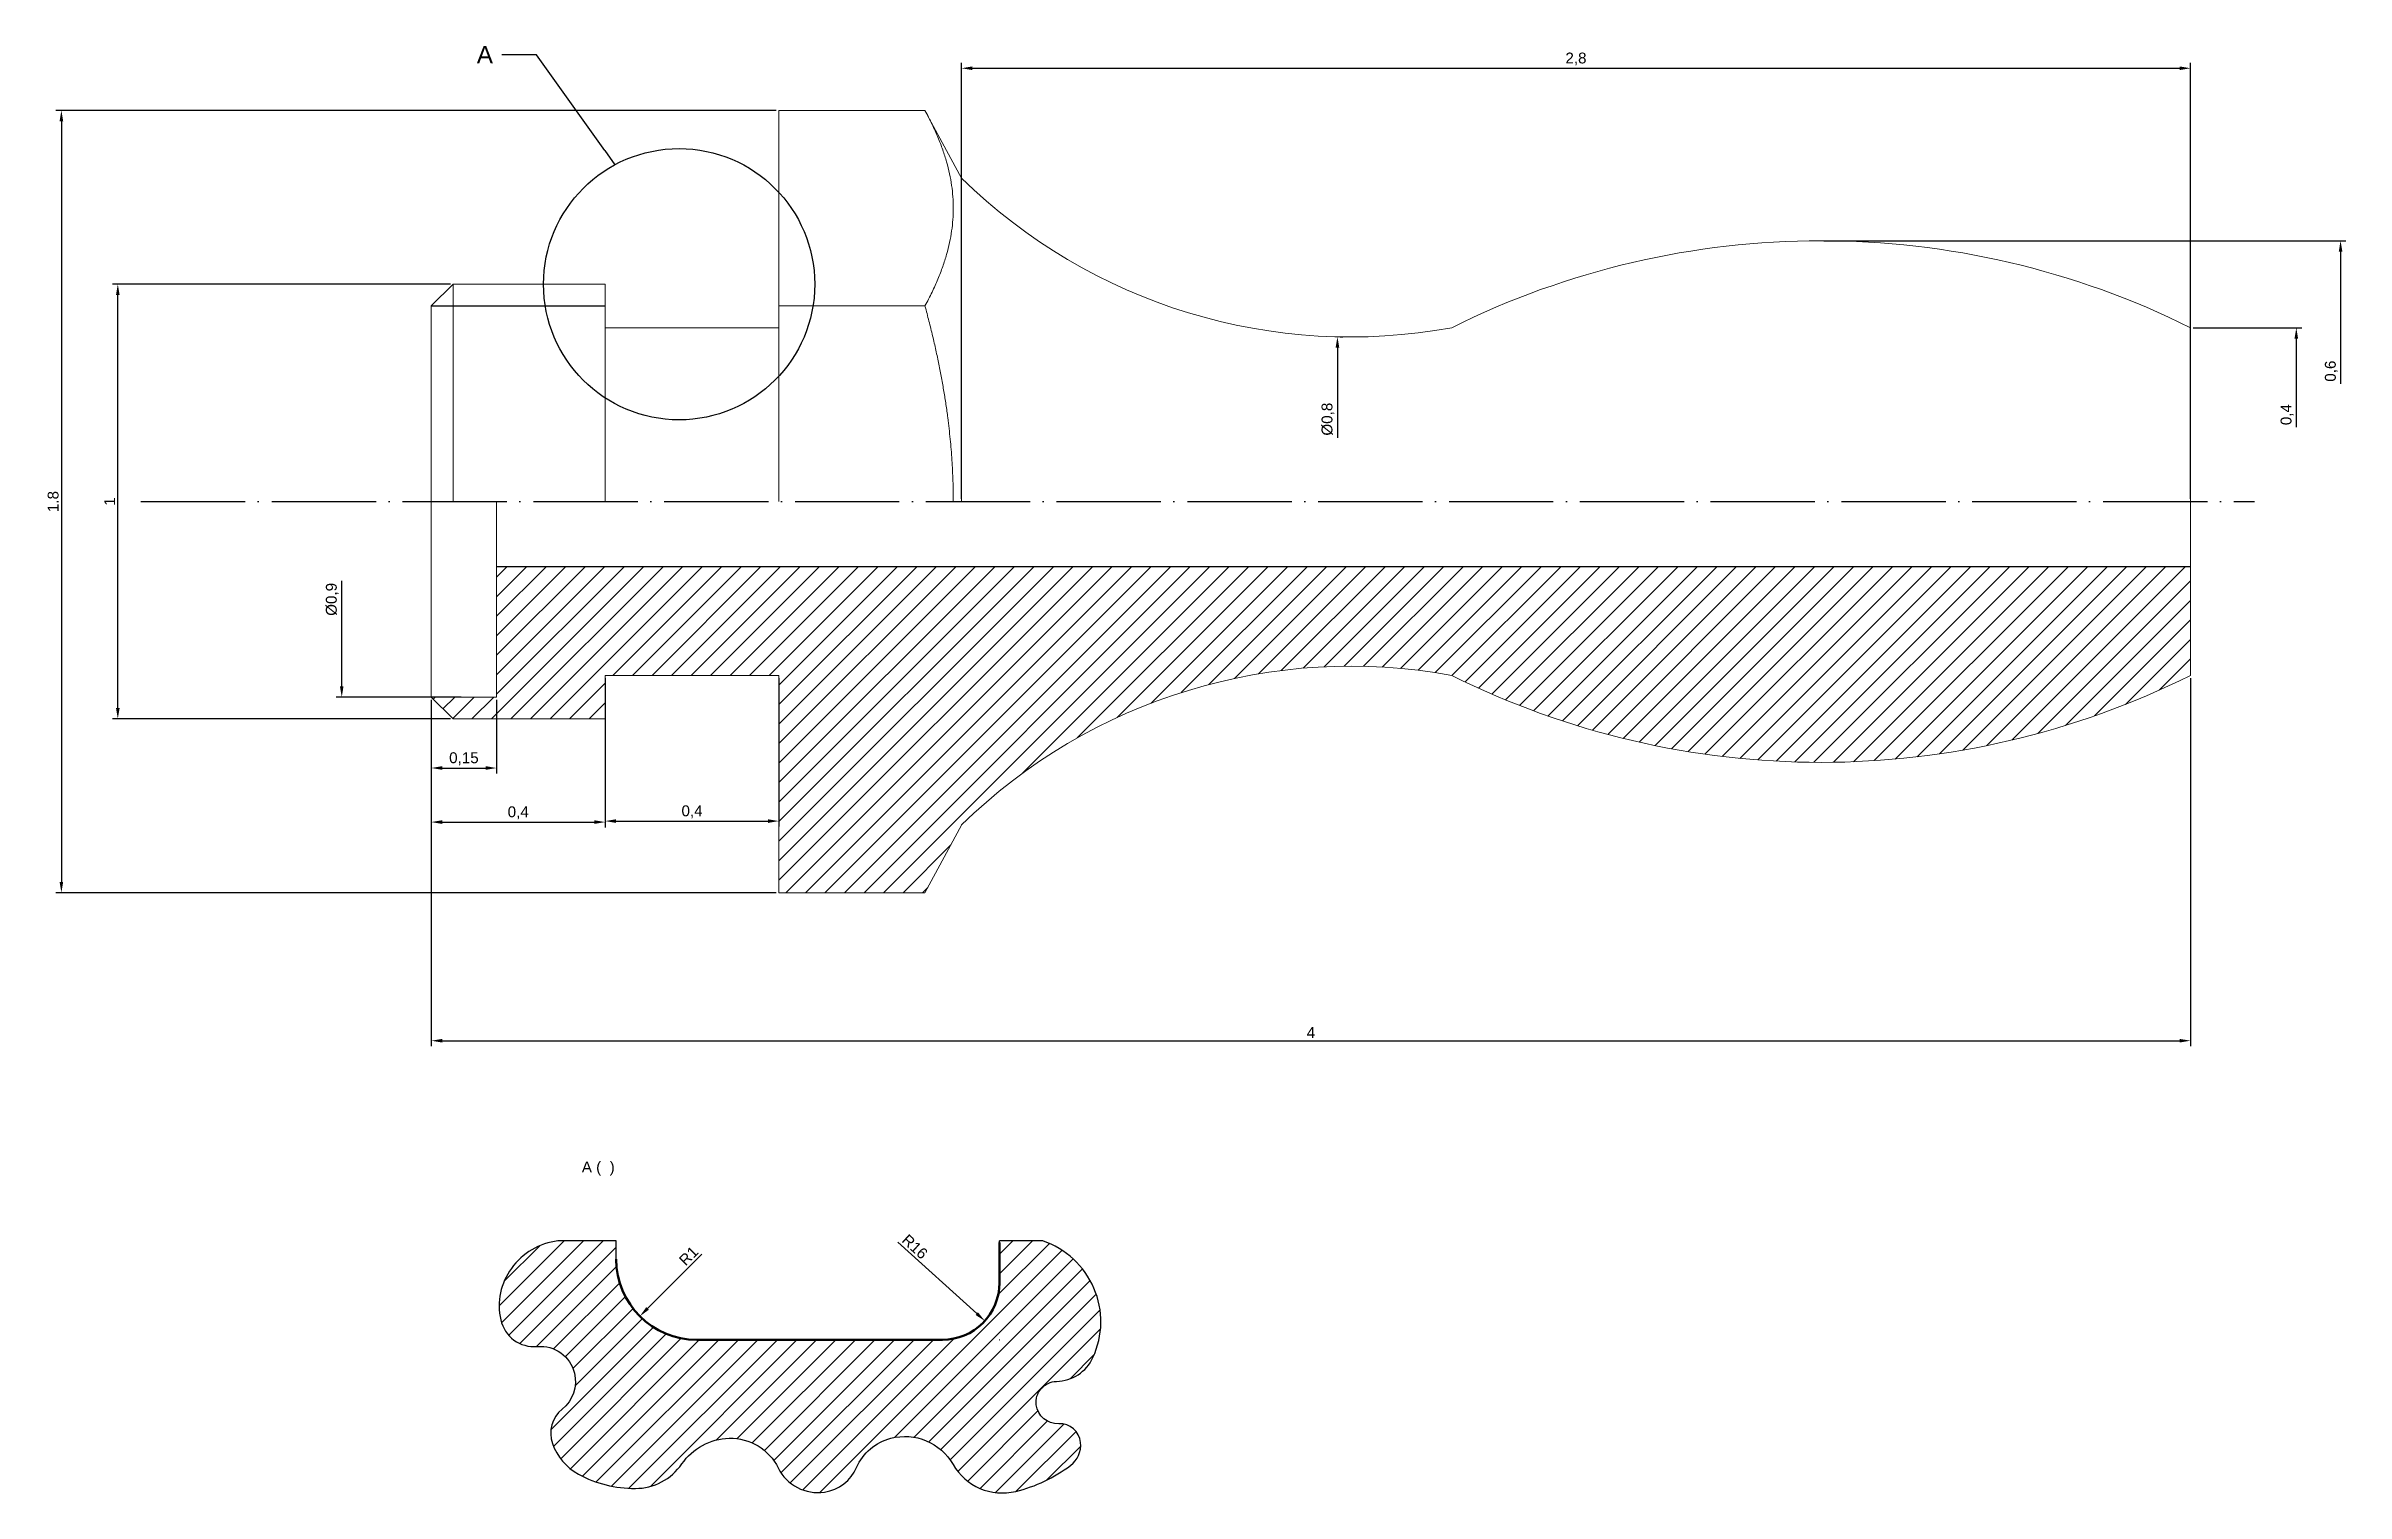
# Model space of a CAD drawing. Header units: millimetres. Extents: x 1582 to 2111, y 332 to 665.
import ezdxf

# ---------------------------------------------------------------- set-up
doc = ezdxf.new("R2010")
doc.units = ezdxf.units.MM
doc.linetypes.add('ACAD_ISO04W100', pattern=[30, 24, -3, 0, -3])
doc.styles.get("Standard").update_dxf_attribs({"font": 'arial.ttf'})
doc.dimstyles.new('ISO-25', dxfattribs={"dimtxt": 2.5, "dimasz": 2.5, "dimexe": 1.25, "dimexo": 0.625, "dimtad": 1, "dimtxsty": 'Standard', "dimcen": 2.5, "dimadec": 0, "dimazin": 0, "dimtfac": 1, "dimtmove": 0, "dimatfit": 3, "dimfxl": 1, "dimarcsym": 0})
doc.dimstyles.new('Копия ISO-25', dxfattribs={"dimtxt": 2.5, "dimasz": 2.5, "dimexe": 1.25, "dimexo": 0.625, "dimtad": 1, "dimtxsty": 'Standard', "dimcen": 2.5, "dimse2": 1, "dimsd2": 1, "dimadec": 0, "dimazin": 0, "dimtfac": 1, "dimtmove": 0, "dimatfit": 3, "dimfxl": 1, "dimarcsym": 0})

# ---------------------------------------------------------------- blocks, each defined once
blk = doc.blocks.new('*D4')
at = {"color": 0, "lineweight": -2, "transparency": 16777216}
blk.add_line((1732.43, 386.54), (1719.96, 374.07), dxfattribs=at)
at = {"color": 0, "transparency": 16777216}
blk.add_solid([(1719.66, 374.37), (1720.25, 373.78), (1718.19, 372.3)], dxfattribs=at)
at = {"layer": 'Defpoints', "color": 0, "transparency": 16777216}
for p in [(1731.31, 385.43), (1718.19, 372.3)]:
    blk.add_point(p, dxfattribs=at)
at = {"color": 0, "transparency": 16777216, "insert": (1729.4, 386.18), "char_height": 2.5, "attachment_point": 5, "rotation": 45.0051}
blk.add_mtext('R1', dxfattribs=at)
blk = doc.blocks.new('*D5')
at = {"color": 0, "lineweight": -2, "transparency": 16777216}
blk.add_line((1777.52, 389.3), (1795.71, 372.89), dxfattribs=at)
at = {"color": 0, "transparency": 16777216}
blk.add_solid([(1795.99, 373.2), (1795.43, 372.59), (1797.57, 371.22)], dxfattribs=at)
at = {"layer": 'Defpoints', "color": 0, "transparency": 16777216}
for p in [(1787.84, 379.99), (1797.57, 371.22)]:
    blk.add_point(p, dxfattribs=at)
at = {"color": 0, "transparency": 16777216, "insert": (1781.47, 388.29), "char_height": 2.5, "attachment_point": 5, "rotation": 317.9625}
blk.add_mtext('R16', dxfattribs=at)
blk = doc.blocks.new('*D6')
at = {"color": 0, "linetype": 'ByBlock', "lineweight": -2, "transparency": 16777216}
for p, q in [((2075.62, 599.74), (2100.61, 599.74)), ((2099.36, 597.24), (2099.36, 576.84))]:
    blk.add_line(p, q, dxfattribs=at)
at = {"color": 0, "linetype": 'ByBlock', "transparency": 16777216}
blk.add_solid([(2098.94, 597.24), (2099.77, 597.24), (2099.36, 599.74)], dxfattribs=at)
at = {"layer": 'Defpoints', "color": 0, "linetype": 'ByBlock', "transparency": 16777216}
for p in [(2075, 599.74), (2075, 559.73), (2099.36, 559.73)]:
    blk.add_point(p, dxfattribs=at)
at = {"color": 0, "linetype": 'ByBlock', "transparency": 16777216, "insert": (2097.23, 579.74), "char_height": 2.5, "attachment_point": 5, "rotation": 90}
blk.add_mtext('0,4', dxfattribs=at)
blk = doc.blocks.new('*D7')
at = {"color": 0, "linetype": 'ByBlock', "lineweight": -2, "transparency": 16777216}
for p, q in [((1990.62, 619.74), (2110.79, 619.74)), ((2109.54, 617.24), (2109.54, 586.84))]:
    blk.add_line(p, q, dxfattribs=at)
at = {"color": 0, "linetype": 'ByBlock', "transparency": 16777216}
blk.add_solid([(2109.13, 617.24), (2109.96, 617.24), (2109.54, 619.74)], dxfattribs=at)
at = {"layer": 'Defpoints', "color": 0, "linetype": 'ByBlock', "transparency": 16777216}
for p in [(1990, 619.74), (1990, 559.73), (2109.54, 559.73)]:
    blk.add_point(p, dxfattribs=at)
at = {"color": 0, "linetype": 'ByBlock', "transparency": 16777216, "insert": (2107.42, 589.74), "char_height": 2.5, "attachment_point": 5, "rotation": 90}
blk.add_mtext('0,6', dxfattribs=at)
blk = doc.blocks.new('*D9')
at = {"color": 0, "linetype": 'ByBlock', "lineweight": -2, "transparency": 16777216}
for p, q in [((1749.58, 649.73), (1583.83, 649.73)), ((1585.08, 647.23), (1585.08, 472.23)), ((1749.58, 469.73), (1583.83, 469.73))]:
    blk.add_line(p, q, dxfattribs=at)
at = {"color": 0, "linetype": 'ByBlock', "transparency": 16777216}
for points in [[(1584.66, 647.23), (1585.49, 647.23), (1585.08, 649.73)], [(1584.66, 472.23), (1585.49, 472.23), (1585.08, 469.73)]]:
    blk.add_solid(points, dxfattribs=at)
at = {"layer": 'Defpoints', "color": 0, "linetype": 'ByBlock', "transparency": 16777216}
for p in [(1750.2, 649.73), (1585.08, 469.73), (1750.2, 469.73)]:
    blk.add_point(p, dxfattribs=at)
at = {"color": 0, "linetype": 'ByBlock', "transparency": 16777216, "insert": (1583.18, 559.73), "char_height": 2.5, "attachment_point": 5, "rotation": 90}
blk.add_mtext('1.8', dxfattribs=at)
blk = doc.blocks.new('*D10')
at = {"color": 0, "linetype": 'ByBlock', "lineweight": -2, "transparency": 16777216}
for p, q in [((1792.2, 560.36), (1792.2, 660.68)), ((1794.7, 659.43), (2072.5, 659.43)), ((2075, 560.36), (2075, 660.68))]:
    blk.add_line(p, q, dxfattribs=at)
at = {"color": 0, "linetype": 'ByBlock', "transparency": 16777216}
for points in [[(1794.7, 659.84), (1794.7, 659.01), (1792.2, 659.43)], [(2072.5, 659.84), (2072.5, 659.01), (2075, 659.43)]]:
    blk.add_solid(points, dxfattribs=at)
at = {"layer": 'Defpoints', "color": 0, "linetype": 'ByBlock', "transparency": 16777216}
for p in [(2075, 659.43), (1792.2, 559.73), (2075, 559.73)]:
    blk.add_point(p, dxfattribs=at)
at = {"color": 0, "linetype": 'ByBlock', "transparency": 16777216, "insert": (1933.6, 661.55), "char_height": 2.5, "attachment_point": 5}
blk.add_mtext('2,8', dxfattribs=at)
blk = doc.blocks.new('*D11')
at = {"color": 0, "linetype": 'ByBlock', "lineweight": -2, "transparency": 16777216}
for p, q in [((1674.58, 609.73), (1596.81, 609.73)), ((1598.06, 512.23), (1598.06, 607.23)), ((1674.58, 509.73), (1596.81, 509.73))]:
    blk.add_line(p, q, dxfattribs=at)
at = {"color": 0, "linetype": 'ByBlock', "transparency": 16777216}
for points in [[(1597.64, 607.23), (1598.48, 607.23), (1598.06, 609.73)], [(1597.64, 512.23), (1598.48, 512.23), (1598.06, 509.73)]]:
    blk.add_solid(points, dxfattribs=at)
at = {"layer": 'Defpoints', "color": 0, "linetype": 'ByBlock', "transparency": 16777216}
for p in [(1598.06, 609.73), (1675.2, 609.73), (1675.2, 509.73)]:
    blk.add_point(p, dxfattribs=at)
at = {"color": 0, "linetype": 'ByBlock', "transparency": 16777216, "insert": (1596.18, 559.73), "char_height": 2.5, "attachment_point": 5, "rotation": 90}
blk.add_mtext('1', dxfattribs=at)
blk = doc.blocks.new('*D12')
at = {"color": 0, "linetype": 'ByBlock', "lineweight": -2, "transparency": 16777216}
for p, q in [((2075, 519.11), (2075, 434.44)), ((1670.2, 514.11), (1670.2, 434.44)), ((1672.7, 435.69), (2072.5, 435.69))]:
    blk.add_line(p, q, dxfattribs=at)
at = {"color": 0, "linetype": 'ByBlock', "transparency": 16777216}
for points in [[(1672.7, 436.1), (1672.7, 435.27), (1670.2, 435.69)], [(2072.5, 436.1), (2072.5, 435.27), (2075, 435.69)]]:
    blk.add_solid(points, dxfattribs=at)
at = {"layer": 'Defpoints', "color": 0, "linetype": 'ByBlock', "transparency": 16777216}
for p in [(2075, 519.73), (1670.2, 514.73), (2075, 435.69)]:
    blk.add_point(p, dxfattribs=at)
at = {"color": 0, "linetype": 'ByBlock', "transparency": 16777216, "insert": (1872.6, 437.56), "char_height": 2.5, "attachment_point": 5}
blk.add_mtext('4', dxfattribs=at)
blk = doc.blocks.new('*D13')
at = {"color": 0, "linetype": 'ByBlock', "lineweight": -2, "transparency": 16777216}
for p, q in [((1670.2, 514.11), (1670.2, 484.74)), ((1710.2, 514.11), (1710.2, 484.74)), ((1672.7, 485.99), (1707.7, 485.99))]:
    blk.add_line(p, q, dxfattribs=at)
at = {"color": 0, "linetype": 'ByBlock', "transparency": 16777216}
for points in [[(1672.7, 486.41), (1672.7, 485.57), (1670.2, 485.99)], [(1707.7, 486.41), (1707.7, 485.57), (1710.2, 485.99)]]:
    blk.add_solid(points, dxfattribs=at)
at = {"layer": 'Defpoints', "color": 0, "linetype": 'ByBlock', "transparency": 16777216}
for p in [(1670.2, 514.73), (1710.2, 514.73), (1710.2, 485.99)]:
    blk.add_point(p, dxfattribs=at)
at = {"color": 0, "linetype": 'ByBlock', "transparency": 16777216, "insert": (1690.2, 488.12), "char_height": 2.5, "attachment_point": 5}
blk.add_mtext('0,4', dxfattribs=at)
blk = doc.blocks.new('*D14')
at = {"color": 0, "linetype": 'ByBlock', "lineweight": -2, "transparency": 16777216}
for p, q in [((1670.2, 514.11), (1670.2, 497.18)), ((1685.2, 514.11), (1685.2, 497.18)), ((1672.7, 498.43), (1682.7, 498.43))]:
    blk.add_line(p, q, dxfattribs=at)
at = {"color": 0, "linetype": 'ByBlock', "transparency": 16777216}
for points in [[(1672.7, 498.85), (1672.7, 498.01), (1670.2, 498.43)], [(1682.7, 498.85), (1682.7, 498.01), (1685.2, 498.43)]]:
    blk.add_solid(points, dxfattribs=at)
at = {"layer": 'Defpoints', "color": 0, "linetype": 'ByBlock', "transparency": 16777216}
for p in [(1670.2, 514.73), (1685.2, 514.73), (1685.2, 498.43)]:
    blk.add_point(p, dxfattribs=at)
at = {"color": 0, "linetype": 'ByBlock', "transparency": 16777216, "insert": (1677.7, 500.56), "char_height": 2.5, "attachment_point": 5}
blk.add_mtext('0,15', dxfattribs=at)
blk = doc.blocks.new('*D15')
at = {"color": 0, "linetype": 'ByBlock', "lineweight": -2, "transparency": 16777216}
for p, q in [((1649.59, 517.23), (1649.59, 541.5)), ((1677.08, 514.73), (1648.34, 514.73))]:
    blk.add_line(p, q, dxfattribs=at)
at = {"color": 0, "linetype": 'ByBlock', "transparency": 16777216}
blk.add_solid([(1649.17, 517.23), (1650, 517.23), (1649.59, 514.73)], dxfattribs=at)
at = {"layer": 'Defpoints', "color": 0, "linetype": 'ByBlock', "transparency": 16777216}
for p in [(1649.59, 559.73), (1677.7, 559.73), (1677.7, 514.73)]:
    blk.add_point(p, dxfattribs=at)
at = {"color": 0, "linetype": 'ByBlock', "transparency": 16777216, "insert": (1647.42, 537.23), "char_height": 2.5, "attachment_point": 5, "rotation": 90}
blk.add_mtext('%%C0,9', dxfattribs=at)
blk = doc.blocks.new('*D16')
at = {"color": 0, "linetype": 'ByBlock', "lineweight": -2, "transparency": 16777216}
for p, q in [((1710.2, 519.11), (1710.2, 484.97)), ((1750.2, 519.11), (1750.2, 484.97)), ((1712.7, 486.22), (1747.7, 486.22))]:
    blk.add_line(p, q, dxfattribs=at)
at = {"color": 0, "linetype": 'ByBlock', "transparency": 16777216}
for points in [[(1712.7, 486.63), (1712.7, 485.8), (1710.2, 486.22)], [(1747.7, 486.63), (1747.7, 485.8), (1750.2, 486.22)]]:
    blk.add_solid(points, dxfattribs=at)
at = {"layer": 'Defpoints', "color": 0, "linetype": 'ByBlock', "transparency": 16777216}
for p in [(1710.2, 519.73), (1750.2, 519.73), (1750.2, 486.22)]:
    blk.add_point(p, dxfattribs=at)
at = {"color": 0, "linetype": 'ByBlock', "transparency": 16777216, "insert": (1730.2, 488.35), "char_height": 2.5, "attachment_point": 5}
blk.add_mtext('0,4', dxfattribs=at)
blk = doc.blocks.new('*D17')
at = {"color": 0, "linetype": 'ByBlock', "lineweight": -2, "transparency": 16777216}
for p, q in [((1878.71, 595.14), (1878.71, 574.43)), ((1879.33, 597.64), (1879.96, 597.64))]:
    blk.add_line(p, q, dxfattribs=at)
at = {"color": 0, "linetype": 'ByBlock', "transparency": 16777216}
blk.add_solid([(1878.29, 595.14), (1879.13, 595.14), (1878.71, 597.64)], dxfattribs=at)
at = {"layer": 'Defpoints', "color": 0, "linetype": 'ByBlock', "transparency": 16777216}
for p in [(1878.71, 597.64), (1878.71, 559.73), (1878.71, 559.73)]:
    blk.add_point(p, dxfattribs=at)
at = {"color": 0, "linetype": 'ByBlock', "transparency": 16777216, "insert": (1876.54, 578.69), "char_height": 2.5, "attachment_point": 5, "rotation": 90}
blk.add_mtext('%%C0,8', dxfattribs=at)

msp = doc.modelspace()

# ---------------------------------------------------------------- hatches: boundary and pattern name
at = {"linetype": 'ByBlock'}
h = msp.add_hatch(dxfattribs=at)
h.set_pattern_fill('ANSI31', color=256)
h.set_pattern_definition([(45, (-3.9533, 276.538), (-2.245064, 2.245064), [])])
h.paths.add_polyline_path([(2074.998, 519.735), (2074.998, 544.735), (1710.202, 544.735), (1685.202, 544.735), (1685.202, 514.735), (1670.202, 514.735), (1675.202, 509.735), (1710.202, 509.735), (1710.202, 519.735), (1750.202, 519.735), (1750.202, 514.735), (1750.202, 469.735), (1783.802, 469.735), (1792.202, 485.294), (1792.202, 485.335, -0.2439393), (1904.998, 519.735, 0.2353385)])
h = msp.add_hatch(dxfattribs=at)
h.set_pattern_fill('ANSI31', color=256)
h.paths.add_polyline_path([(1814.065, 357.308, 0.2860353), (1822.454, 362.784, 0.2135635), (1822.684, 378.749, 0.2122869), (1810.894, 389.646), (1800.937, 389.646), (1800.937, 389.286), (1800.937, 379.993, -0.4140855), (1787.843, 366.893), (1731.331, 366.868, -0.4144175), (1712.751, 385.429), (1712.75, 389.646), (1699.344, 389.646, 0.207851), (1688.627, 383.314, 0.2147558), (1686.178, 371.484, 0.3764746), (1694.584, 365.331, -0.3713723), (1703.134, 359.192, -0.2899474), (1700.31, 350.885, 0.3164878), (1698.064, 343.043, 0.1868649), (1704.072, 335.961, 0.1263278), (1717.15, 332.671, 0.2451062), (1727.868, 338.327, -0.2395526), (1738.746, 344.214, -0.2930131), (1750.024, 337.389, 0.327922), (1760.678, 331.835, 0.2563925), (1768.072, 337.516, -0.2289278), (1775.912, 344.214, -0.3390762), (1790.256, 338.202, 0.3344129), (1804.708, 332.002, 0.1015456), (1817.287, 337.963, 0.2603995), (1819.608, 343.211, 0.4020562), (1814.575, 347.564, -0.3933817), (1809.395, 351.91, -0.4443788)])

# ---------------------------------------------------------------- linework, layer by layer
at = {"linetype": 'ByBlock', "lineweight": -2}
msp.add_line((1694.392, 662.547), (1686.392, 662.547), dxfattribs=at)
at = {"color": 0, "linetype": 'Continuous', "lineweight": 0, "extrusion": (0, 1, -2.22045e-16)}
for p, q in [((1750.202, 649.735), (1783.802, 649.735)), ((1750.202, 649.735), (1750.202, 604.735)), ((1792.202, 634.176), (1783.802, 649.735)), ((1792.202, 559.735), (1792.202, 634.176)), ((1670.202, 604.735), (1675.202, 609.735)), ((1675.202, 609.735), (1675.202, 559.735)), ((1710.202, 609.735), (1675.202, 609.735)), ((1710.202, 609.735), (1710.202, 559.735)), ((1670.202, 559.735), (1670.202, 604.735)), ((1685.202, 604.735), (1670.202, 604.735)), ((1750.202, 604.735), (1783.802, 604.735)), ((1750.202, 604.735), (1750.202, 559.735)), ((1750.202, 599.735), (1710.202, 599.735)), ((2074.998, 559.735), (2074.998, 599.735)), ((1670.202, 514.735), (1670.202, 559.735)), ((1685.202, 514.735), (1685.202, 559.735)), ((2074.998, 519.735), (2074.998, 559.735)), ((1710.202, 544.735), (2074.998, 544.735)), ((1750.202, 519.735), (1710.202, 519.735)), ((1710.202, 519.735), (1710.202, 509.735)), ((1750.202, 519.735), (1750.202, 514.735)), ((1670.202, 514.735), (1675.202, 509.735)), ((1685.202, 514.735), (1670.202, 514.735)), ((1750.202, 514.735), (1750.202, 469.735)), ((1710.202, 509.735), (1675.202, 509.735)), ((1792.202, 485.294), (1783.802, 469.735)), ((1792.202, 485.294), (1792.202, 485.335)), ((1750.202, 469.735), (1783.802, 469.735))]:
    msp.add_line(p, q, dxfattribs=at)
at = {"linetype": 'ByBlock'}
for p, q in [((1710.113, 640.469), (1712.434, 637.21)), ((1670.202, 604.735), (1710.202, 604.735)), ((2074.998, 544.735), (1685.202, 544.735)), ((1712.75, 389.646), (1699.344, 389.646)), ((1712.751, 385.429), (1712.75, 389.646))]:
    msp.add_line(p, q, dxfattribs=at)
at = {"linetype": 'ACAD_ISO04W100'}
for p, q in [((1603.39, 559.735), (2089.714, 559.735)), ((1810.894, 389.646), (1800.937, 389.646)), ((1800.937, 389.286), (1800.937, 389.646)), ((1731.315, 366.868), (1731.314, 366.868)), ((1731.315, 366.868), (1731.315, 366.868))]:
    msp.add_line(p, q, dxfattribs=at)
for p, q in [((1800.973, 366.865), (1800.896, 366.865)), ((1800.896, 366.865), (1800.973, 366.865))]:
    msp.add_line(p, q)
at = {"linetype": 'ByBlock', "lineweight": -2}
msp.add_lwpolyline([(1710.113, 640.469), (1694.392, 662.547)], dxfattribs=at)
at = {"linetype": 'ByBlock'}
msp.add_lwpolyline([(1699.344, 389.646, 0.207851), (1688.627, 383.314, 0.2147558), (1686.178, 371.484, 0.3764746), (1694.584, 365.331, -0.3713723), (1703.134, 359.192, -0.2899474), (1700.31, 350.885, 0.3164878), (1698.064, 343.043, 0.1868649), (1704.072, 335.961, 0.1263278), (1717.15, 332.671, 0.2451062), (1727.868, 338.327, -0.2395526), (1738.746, 344.214, -0.2930131), (1750.024, 337.389, 0.327922), (1760.678, 331.835, 0.2563925), (1768.072, 337.516, -0.2289278), (1775.912, 344.214, -0.3390762), (1790.256, 338.202, 0.3344129), (1804.708, 332.002, 0.1015456), (1817.287, 337.963, 0.2603995), (1819.608, 343.211, 0.4020562), (1814.575, 347.564, -0.3933817), (1809.395, 351.91, -0.4443788), (1814.065, 357.308, 0.2860353), (1822.454, 362.784, 0.2135635), (1822.684, 378.749, 0.2122869), (1810.894, 389.646)], format="xyb", dxfattribs=at)
at = {"lineweight": 50}
for points in [[(1787.837, 366.893, 0.4142136), (1800.937, 379.993), (1800.937, 389.286)], [(1712.751, 385.429, 0.4141614), (1731.315, 366.868), (1787.843, 366.893)]]:
    msp.add_lwpolyline(points, format="xyb", dxfattribs=at)
at = {"linetype": 'ByBlock'}
msp.add_circle((1727.221, 609.735), 31.202, dxfattribs=at)
at = {"color": 0, "linetype": 'Continuous', "lineweight": 0, "extrusion": (0, -2.22045e-16, -1)}
for centre, radius, start, end in [((-1881.757, 725.654), 128.046, 259.54251, 314.37832), ((-1989.998, 429.146), 190.593, 63.51414, 116.48586), ((-1881.757, 393.815), 128.046, 45.62168, 100.45749), ((-1989.998, 690.324), 190.593, 243.51414, 296.48586)]:
    msp.add_arc(centre, radius, start, end, dxfattribs=at)
at = {"color": 0, "linetype": 'Continuous', "lineweight": 0}
for points, weights in [([(1783.802, 604.735), (1795.95, 627.235), (1783.802, 649.735)], [1, 1.15470053837, 1]), ([(1783.802, 604.735), (1795.949, 627.234), (1783.803, 649.734)], [1, 1.15469712645, 1.00000682369]), ([(1783.802, 604.735), (1795.949, 627.234), (1783.803, 649.734)], [1, 1.15469712645, 1.00000682369]), ([(1783.802, 604.735), (1795.949, 627.234), (1783.803, 649.734)], [1, 1.15469712645, 1.00000682369]), ([(1783.802, 604.735), (1795.949, 627.234), (1783.803, 649.734)], [1, 1.15469712645, 1.00000682369]), ([(1790.312, 559.735), (1790.312, 580.619), (1783.802, 604.735)], [1.07735026919, 1.07735026919, 1]), ([(1790.312, 559.735), (1790.312, 580.619), (1783.802, 604.735)], [1.07735026919, 1.07735026919, 1]), ([(1790.312, 559.735), (1790.312, 580.619), (1783.802, 604.735)], [1.07735026919, 1.07735026919, 1]), ([(1790.312, 559.735), (1790.312, 580.619), (1783.802, 604.735)], [1.07735026919, 1.07735026919, 1]), ([(1790.312, 559.735), (1790.312, 580.619), (1783.802, 604.735)], [1.07735026919, 1.07735026919, 1]), ([(1783.802, 469.735), (1783.803, 469.735), (1783.803, 469.736)], [1, 1.00000344015, 1.00000688016]), ([(1783.802, 469.735), (1783.803, 469.735), (1783.803, 469.736)], [1, 1.00000344015, 1.00000688016]), ([(1783.802, 469.735), (1783.803, 469.735), (1783.803, 469.736)], [1, 1.00000344015, 1.00000688016]), ([(1783.802, 469.735), (1783.803, 469.735), (1783.803, 469.736)], [1, 1.00000344015, 1.00000688016]), ([(1783.802, 469.735), (1783.803, 469.735), (1783.803, 469.736)], [1, 1.00000344015, 1.00000688016])]:
    msp.add_rational_spline(points, weights, degree=2, dxfattribs=at)

# ---------------------------------------------------------------- texts
at = {"linetype": 'ByBlock', "insert": (1684.392, 664.547), "char_height": 4, "attachment_point": 3}
msp.add_mtext('А', dxfattribs=at)
at = {"linetype": 'ByBlock', "insert": (1704.836, 407.893), "char_height": 2.5, "attachment_point": 1}
msp.add_mtext_dynamic_manual_height_columns('А (  )', width=41.74543, gutter_width=12.5, heights=[0], dxfattribs=at)

# ---------------------------------------------------------------- dimensions: what is measured, and where the dimension line sits
at = {"linetype": 'ByBlock'}
for base, p1, p2, text, picture, middle in [((2074.998, 659.427), (1792.202, 559.735), (2074.998, 559.735), '2,8', '*D10', (1933.6, 661.554)), ((2074.998, 435.687), (1670.202, 514.735), (2074.998, 519.735), '4', '*D12', (1872.6, 437.562)), ((1750.202, 486.218), (1710.202, 519.735), (1750.202, 519.735), '0,4', '*D16', (1730.202, 488.345)), ((1710.202, 485.991), (1670.202, 514.735), (1710.202, 514.735), '0,4', '*D13', (1690.202, 488.119)), ((1685.202, 498.429), (1670.202, 514.735), (1685.202, 514.735), '0,15', '*D14', (1677.702, 500.557))]:
    dim = msp.add_linear_dim(base=base, p1=p1, p2=p2, text=text, dimstyle='ISO-25', dxfattribs=at)
    dim.commit()
    dim.dimension.update_dxf_attribs({"geometry": picture, "text_midpoint": middle})
for base, p1, p2, text, dimstyle, picture, middle in [((1585.077, 469.735), (1750.202, 649.735), (1750.202, 469.735), '1.8', 'ISO-25', '*D9', (1583.176, 559.735)), ((2109.543, 559.735), (1989.998, 619.739), (1989.998, 559.735), '0,6', 'Копия ISO-25', '*D7', (2107.416, 589.737)), ((1598.059, 609.735), (1675.202, 509.735), (1675.202, 609.735), '1', 'ISO-25', '*D11', (1596.179, 559.735)), ((2099.358, 559.735), (2074.997, 599.736), (2074.997, 559.735), '0,4', 'Копия ISO-25', '*D6', (2097.231, 579.735)), ((1649.586, 559.735), (1677.702, 514.735), (1677.702, 559.735), '%%C0,9', 'Копия ISO-25', '*D15', (1647.418, 537.235))]:
    dim = msp.add_linear_dim(base=base, p1=p1, p2=p2, angle=90, text=text, dimstyle=dimstyle, dxfattribs=at)
    dim.commit()
    dim.dimension.update_dxf_attribs({"geometry": picture, "text_midpoint": middle})
dim = msp.add_aligned_dim(p1=(1878.709, 597.644), p2=(1878.709, 559.735), distance=0, text='%%C0,8', dimstyle='Копия ISO-25', dxfattribs=at)
dim.commit()
dim.dimension.update_dxf_attribs({"geometry": '*D17', "text_midpoint": (1876.541, 578.69)})
for center, mpoint, text, picture, middle in [((1731.315, 385.432), (1718.189, 372.304), 'R1', '*D4', (1730.729, 384.847)), ((1787.837, 379.993), (1797.566, 371.221), 'R16', '*D5', (1780.198, 386.88))]:
    dim = msp.add_radius_dim(center=center, mpoint=mpoint, text=text, dimstyle='ISO-25')
    dim.commit()
    dim.dimension.update_dxf_attribs({"geometry": picture, "text_midpoint": middle, "dimtype": 164})

doc.saveas('drawing.dxf')
